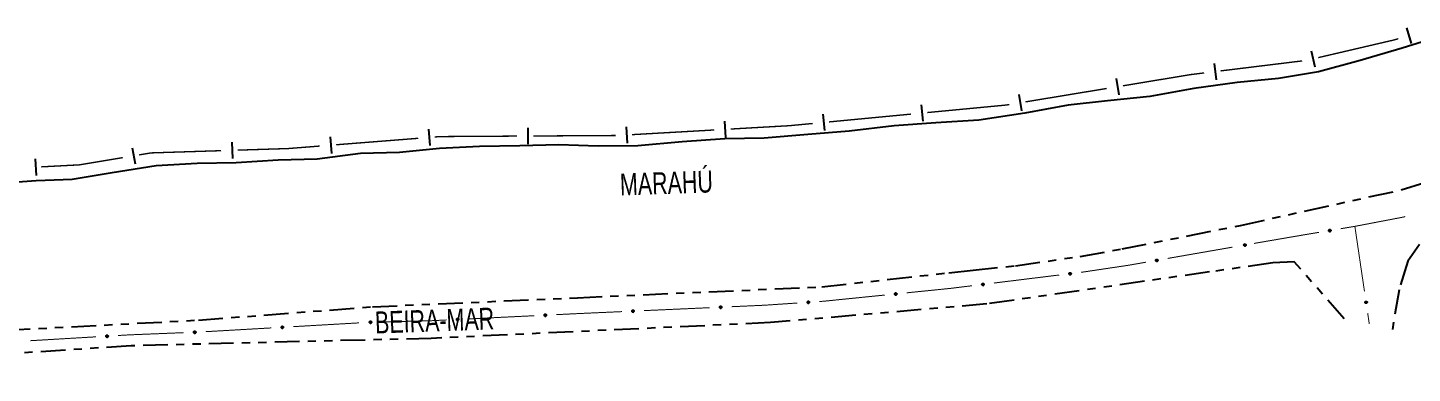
# Model space of a CAD drawing. Extents: x 209066 to 212010, y 4879784 to 4881672.
# Drawn here: x 210769.6 to 211022, y 4881302.1 to 4881365.1 of the extents above; entities that cross this region are included whole.
import ezdxf

# ---------------------------------------------------------------- set-up
doc = ezdxf.new("R2010")
doc.units = 0
doc.header["$LTSCALE"] = 1.5
doc.header["$MEASUREMENT"] = 0
doc.linetypes.add('TRACO_25', pattern=[8, 3, -1, 1, -1, 1, -1])
for name, color, linetype in [('HD-CURSO-PERENE', 170, 'CONTINUOUS'), ('HD-TXT-PRAIA', 7, 'CONTINUOUS'), ('LM-LIM-SETORES-BAIRROS', 250, 'CONTINUOUS'), ('SV-EIXO-ROD-ESTR', 7, 'CONTINUOUS'), ('SV-EIXO-RUA-N-PAV', 6, 'CONTINUOUS'), ('SV-EST-M-N-PAV', 20, 'CONTINUOUS'), ('SV-RUA-NAO-PAV', 7, 'CONTINUOUS'), ('SV-TXT-EST-M-N-PAV', 7, 'CONTINUOUS')]:
    doc.layers.add(name, color=color, linetype=linetype)
doc.styles.add('ARIAL', font='ARIAL.SHX')

msp = doc.modelspace()

# ---------------------------------------------------------------- linework, layer by layer
at = {"layer": 'HD-CURSO-PERENE', "linetype": 'Continuous'}
msp.add_polyline3d([(211023.893147, 4881362.565533, 2.317656), (211020.187411, 4881361.406847, 2.317656), (211012.514888, 4881359.160816, 2.317656), (211004.940858, 4881357.065499, 2.317656), (210997.633076, 4881355.871309, 2.317656), (210990.096009, 4881355.149121, 2.317656), (210982.212564, 4881354.074134, 2.317656), (210974.20801, 4881352.598619, 2.317656), (210966.446854, 4881351.799375, 2.317656), (210959.285158, 4881351.005956, 2.317656), (210951.380279, 4881349.556369, 2.317656), (210943.023914, 4881348.30207, 2.317656), (210935.160249, 4881347.776384, 2.317656), (210927.571573, 4881347.22841, 2.317656), (210919.362475, 4881346.250096, 2.317656), (210911.823991, 4881345.677651, 2.317656), (210903.912025, 4881344.976778, 2.317656), (210896.718737, 4881344.881917, 2.317656), (210888.930005, 4881344.356958, 2.317656), (210880.868646, 4881343.604715, 2.317656), (210873.600426, 4881343.509126, 2.317656), (210866.478763, 4881343.764392, 2.317656), (210859.336376, 4881343.570187, 2.317656), (210852.017964, 4881343.499069, 2.317656), (210844.67741, 4881343.128223, 2.317656), (210837.415331, 4881342.383747, 2.317656), (210830.297921, 4881342.189785, 2.317656), (210822.363812, 4881341.189184, 2.317656), (210815.271379, 4881340.995465, 2.317656), (210807.657017, 4881340.52212, 2.317656), (210800.539135, 4881340.378072, 2.317656), (210793.02421, 4881339.955612, 2.317656), (210785.017767, 4881338.679754, 2.317656), (210777.734963, 4881337.485807, 2.317656), (210771.19298, 4881337.197599, 2.317656), (210764.50255, 4881336.758192, 2.317656)], dxfattribs=at)
at = {"layer": 'LM-LIM-SETORES-BAIRROS'}
for points in [[(211020.986061, 4881365.138494), (211021.835941, 4881362.261394)], [(211003.582357, 4881360.914983), (211004.263686, 4881357.993376)], [(210985.897067, 4881358.623487), (210986.262255, 4881355.645797)], [(210968.049712, 4881355.862711), (210968.53866, 4881352.902824)], [(210950.290392, 4881352.929017), (210950.779341, 4881349.969131)], [(210914.576922, 4881349.359215), (210914.861349, 4881346.372729)], [(210932.49584, 4881351.06578), (210932.780268, 4881348.079293)], [(210860.789231, 4881346.886978), (210860.807637, 4881343.887035)], [(210878.710145, 4881347.078929), (210878.880755, 4881344.083785)], [(210896.681014, 4881348.102587), (210896.851624, 4881345.107443)], [(210806.842211, 4881344.280694), (210806.937402, 4881341.282204)], [(210824.742726, 4881345.21168), (210824.978554, 4881342.220964)], [(210842.687026, 4881346.626644), (210842.922853, 4881343.635927)], [(210788.69458, 4881343.261506), (210789.187777, 4881340.302324)], [(210771.010619, 4881341.214565), (210771.166657, 4881338.218625)]]:
    msp.add_lwpolyline(points, dxfattribs=at)
at = {"layer": 'LM-LIM-SETORES-BAIRROS', "const_width": 0.25}
for points in [[(211018.717616, 4881362.904333), (211004.896891, 4881359.68129)], [(211019.492934, 4881363.133357), (211018.717616, 4881362.904333)], [(210982.109408, 4881356.647724), (210981.705109, 4881356.598141)], [(210984.094534, 4881356.891183), (210982.109408, 4881356.647724)], [(211001.960674, 4881359.082314), (210987.072224, 4881357.256372)], [(210981.705109, 4881356.598141), (210969.280815, 4881354.54575)], [(210966.320928, 4881354.056801), (210951.521495, 4881351.612057)], [(210930.647063, 4881349.382918), (210915.714631, 4881347.960781)], [(210948.074957, 4881351.042718), (210933.63355, 4881349.667345)], [(210948.561608, 4881351.123108), (210948.074957, 4881351.042718)], [(210908.492567, 4881347.272967), (210897.7647, 4881346.661885)], [(210908.746163, 4881347.297118), (210908.492567, 4881347.272967)], [(210912.728145, 4881347.676354), (210908.746163, 4881347.297118)], [(210840.811128, 4881344.974068), (210825.857546, 4881343.794931)], [(210844.803607, 4881345.288887), (210843.801845, 4881345.209895)], [(210845.798717, 4881345.294976), (210844.803607, 4881345.288887)], [(210858.798472, 4881345.374736), (210845.798717, 4881345.294976)], [(210876.798133, 4881345.485172), (210861.798416, 4881345.393142)], [(210894.769556, 4881346.491275), (210879.793832, 4881345.638227)], [(210792.126291, 4881342.312767), (210789.927573, 4881341.946314)], [(210792.896856, 4881342.337227), (210792.126291, 4881342.312767)], [(210804.890814, 4881342.717989), (210792.896856, 4881342.337227)], [(210817.125695, 4881343.106399), (210807.889303, 4881342.813179)], [(210817.882301, 4881343.166059), (210817.125695, 4881343.106399)], [(210822.866829, 4881343.559104), (210817.882301, 4881343.166059)], [(210779.031364, 4881340.13028), (210772.087284, 4881339.768608)], [(210779.07724, 4881340.137925), (210779.031364, 4881340.13028)], [(210786.968391, 4881341.453117), (210779.07724, 4881340.137925)]]:
    msp.add_lwpolyline(points, dxfattribs=at)
at = {"layer": 'SV-EIXO-ROD-ESTR', "const_width": 0.18}
for points in [[(211010.941719, 4881328.814885), (211011.569115, 4881328.91978)], [(211011.569115, 4881328.91978), (211019.784233, 4881330.490318)], [(211019.784233, 4881330.490318), (211020.538264, 4881330.63447)], [(211020.538264, 4881330.63447), (211020.755047, 4881330.717985)], [(210993.194189, 4881325.810962), (211001.078651, 4881327.165681)], [(211001.078651, 4881327.165681), (211001.1161, 4881327.172115)], [(211001.1161, 4881327.172115), (211005.023861, 4881327.825463)], [(211008.9691, 4881328.485078), (211010.941719, 4881328.814885)], [(210977.430857, 4881323.069203), (210989.252858, 4881325.128401)], [(210961.942026, 4881320.577153), (210969.54654, 4881321.714837)], [(210969.54654, 4881321.714837), (210970.317628, 4881321.830196)], [(210970.317628, 4881321.830196), (210973.49019, 4881322.382804)], [(210945.753405, 4881318.584026), (210957.663477, 4881320.050383)], [(210961.6335, 4881320.539168), (210961.942026, 4881320.577153)], [(210914.722097, 4881315.268209), (210925.87438, 4881316.397755)], [(210929.85402, 4881316.800829), (210937.813299, 4881317.606976)], [(210937.813299, 4881317.606976), (210937.837439, 4881317.60942)], [(210937.837439, 4881317.60942), (210941.783382, 4881318.095241)], [(210881.978025, 4881313.555703), (210893.965959, 4881314.093699)], [(210897.961937, 4881314.273031), (210903.955904, 4881314.542029)], [(210903.955904, 4881314.542029), (210903.972309, 4881314.542763)], [(210903.972309, 4881314.542763), (210909.942309, 4881314.945647)], [(210913.933231, 4881315.214974), (210914.722097, 4881315.268209)], [(210818.048222, 4881310.6356), (210830.028511, 4881311.323099)], [(210834.024507, 4881311.489437), (210842.022143, 4881311.683911)], [(210842.022143, 4881311.683911), (210842.96891, 4881311.706929)], [(210842.96891, 4881311.706929), (210846.018281, 4881311.854778)], [(210850.013588, 4881312.04849), (210861.999508, 4881312.629626)], [(210865.994815, 4881312.823338), (210869.990122, 4881313.01705)], [(210869.990122, 4881313.01705), (210870.173129, 4881313.025921)], [(210870.173129, 4881313.025921), (210877.982047, 4881313.376371)], [(210770.118209, 4881308.072642), (210782.097246, 4881308.781636)], [(210786.090258, 4881309.017968), (210787.088511, 4881309.07705)], [(210787.088511, 4881309.07705), (210788.065851, 4881309.134894)], [(210788.065851, 4881309.134894), (210798.07859, 4881309.540475)], [(210802.074502, 4881309.718935), (210814.054792, 4881310.406434)]]:
    msp.add_lwpolyline(points, dxfattribs=at)
at = {"layer": 'SV-EIXO-ROD-ESTR'}
for points in [[(211006.836614, 4881328.24015), (211006.864454, 4881328.280362), (211006.896604, 4881328.309229), (211006.930349, 4881328.325587), (211006.963937, 4881328.332267), (211006.999069, 4881328.335231), (211007.035149, 4881328.330405), (211007.074007, 4881328.316178), (211007.11454, 4881328.288534), (211007.141947, 4881328.253656), (211007.159755, 4881328.221431), (211007.168737, 4881328.186808), (211007.171045, 4881328.152631), (211007.164792, 4881328.115319), (211007.14999, 4881328.076081), (211007.121206, 4881328.035996), (211007.089493, 4881328.007912), (211007.056438, 4881327.992946), (211007.021574, 4881327.984136), (211006.985671, 4881327.98154), (211006.950281, 4881327.986482), (211006.910801, 4881328.001456), (211006.871613, 4881328.03039), (211006.843242, 4881328.0617), (211006.827816, 4881328.094536), (211006.819915, 4881328.129056), (211006.816514, 4881328.164257), (211006.819856, 4881328.200727), (211006.836614, 4881328.24015)], [(210991.360184, 4881325.607534), (210991.387843, 4881325.647871), (210991.419863, 4881325.676882), (210991.453533, 4881325.693392), (210991.487091, 4881325.700223), (210991.522209, 4881325.703345), (210991.558311, 4881325.698681), (210991.597232, 4881325.68463), (210991.63789, 4881325.657168), (210991.665453, 4881325.622414), (210991.683406, 4881325.590269), (210991.692544, 4881325.555687), (210991.695005, 4881325.521521), (210991.68892, 4881325.484181), (210991.674295, 4881325.444877), (210991.645692, 4881325.404662), (210991.614106, 4881325.376436), (210991.581119, 4881325.361322), (210991.546294, 4881325.352355), (210991.510403, 4881325.349597), (210991.474991, 4881325.35438), (210991.435445, 4881325.369177), (210991.396127, 4881325.397934), (210991.367615, 4881325.429116), (210991.352041, 4881325.461882), (210991.343985, 4881325.496366), (210991.340426, 4881325.531551), (210991.343603, 4881325.568036), (210991.360184, 4881325.607534)], [(210975.300084, 4881322.809796), (210975.327651, 4881322.850195), (210975.359604, 4881322.87928), (210975.393236, 4881322.895867), (210975.426778, 4881322.902776), (210975.46189, 4881322.905978), (210975.498001, 4881322.901397), (210975.536955, 4881322.887434), (210975.577676, 4881322.860066), (210975.605319, 4881322.825375), (210975.623345, 4881322.793272), (210975.632562, 4881322.758711), (210975.635102, 4881322.72455), (210975.629103, 4881322.687197), (210975.614568, 4881322.647859), (210975.586057, 4881322.607579), (210975.554535, 4881322.57928), (210975.521583, 4881322.56409), (210975.486779, 4881322.555044), (210975.450894, 4881322.552204), (210975.415472, 4881322.556905), (210975.375891, 4881322.571611), (210975.336508, 4881322.600278), (210975.307924, 4881322.631395), (210975.292276, 4881322.664125), (210975.284141, 4881322.69859), (210975.2805, 4881322.733767), (210975.283594, 4881322.77026), (210975.300084, 4881322.809796)], [(210959.492433, 4881320.386474), (210959.521982, 4881320.425447), (210959.555348, 4881320.4529), (210959.589767, 4881320.467787), (210959.623612, 4881320.473012), (210959.658839, 4881320.474458), (210959.694677, 4881320.468079), (210959.732885, 4881320.452189), (210959.772188, 4881320.422821), (210959.798065, 4881320.386793), (210959.814466, 4881320.353831), (210959.821946, 4881320.318852), (210959.822777, 4881320.284607), (210959.81492, 4881320.2476), (210959.798439, 4881320.209037), (210959.767952, 4881320.170231), (210959.735057, 4881320.143541), (210959.701388, 4881320.130016), (210959.666175, 4881320.122718), (210959.630193, 4881320.121673), (210959.59505, 4881320.128137), (210959.556253, 4881320.144801), (210959.51835, 4881320.175399), (210959.491356, 4881320.207904), (210959.477361, 4881320.241375), (210959.470957, 4881320.276203), (210959.469078, 4881320.311518), (210959.47399, 4881320.34781), (210959.492433, 4881320.386474)], [(210927.710158, 4881316.694334), (210927.740541, 4881316.732661), (210927.774491, 4881316.759388), (210927.809222, 4881316.77353), (210927.843172, 4881316.778024), (210927.878423, 4881316.778709), (210927.914115, 4881316.771559), (210927.951971, 4881316.754849), (210927.990632, 4881316.724641), (210928.015726, 4881316.688064), (210928.031412, 4881316.654755), (210928.038136, 4881316.619624), (210928.038229, 4881316.585368), (210928.029576, 4881316.548539), (210928.012267, 4881316.51034), (210927.980951, 4881316.472201), (210927.947488, 4881316.446226), (210927.913535, 4881316.43343), (210927.878173, 4881316.426893), (210927.842177, 4881316.426625), (210927.807181, 4881316.433845), (210927.768753, 4881316.451342), (210927.731518, 4881316.482749), (210927.705231, 4881316.515829), (210927.691961, 4881316.549594), (210927.68631, 4881316.584552), (210927.685192, 4881316.619899), (210927.690885, 4881316.656077), (210927.710158, 4881316.694334)], [(210943.612338, 4881318.431332), (210943.641887, 4881318.470305), (210943.675253, 4881318.497758), (210943.709672, 4881318.512645), (210943.743517, 4881318.51787), (210943.778744, 4881318.519315), (210943.814582, 4881318.512937), (210943.85279, 4881318.497047), (210943.892093, 4881318.467679), (210943.91797, 4881318.431651), (210943.93437, 4881318.398688), (210943.941851, 4881318.36371), (210943.942682, 4881318.329465), (210943.934825, 4881318.292458), (210943.918344, 4881318.253895), (210943.887857, 4881318.215089), (210943.854962, 4881318.188399), (210943.821292, 4881318.174873), (210943.78608, 4881318.167576), (210943.750098, 4881318.166531), (210943.714955, 4881318.172995), (210943.676158, 4881318.189659), (210943.638255, 4881318.220257), (210943.611261, 4881318.252762), (210943.597266, 4881318.286233), (210943.590862, 4881318.321061), (210943.588983, 4881318.356376), (210943.593895, 4881318.392668), (210943.612338, 4881318.431332)], [(210895.815477, 4881314.286893), (210895.84796, 4881314.323456), (210895.883355, 4881314.348238), (210895.918824, 4881314.36041), (210895.952973, 4881314.362994), (210895.988206, 4881314.361702), (210896.023441, 4881314.352563), (210896.060302, 4881314.333756), (210896.097208, 4881314.301428), (210896.120212, 4881314.263502), (210896.134006, 4881314.229366), (210896.13875, 4881314.193913), (210896.136922, 4881314.159706), (210896.126218, 4881314.12342), (210896.106795, 4881314.086252), (210896.07339, 4881314.049928), (210896.038523, 4881314.02587), (210896.003906, 4881314.014997), (210895.968234, 4881314.010454), (210895.932279, 4881314.012203), (210895.897743, 4881314.021374), (210895.860356, 4881314.040998), (210895.824941, 4881314.074444), (210895.800549, 4881314.108945), (210895.789193, 4881314.1434), (210895.785511, 4881314.178621), (210895.786376, 4881314.213975), (210895.794089, 4881314.249777), (210895.815477, 4881314.286893)], [(210911.787003, 4881315.180467), (210911.818655, 4881315.217752), (210911.853482, 4881315.243325), (210911.888669, 4881315.256294), (210911.92275, 4881315.259646), (210911.958004, 4881315.259149), (210911.993436, 4881315.250806), (210912.030711, 4881315.232835), (210912.068336, 4881315.201347), (210912.092188, 4881315.163948), (210912.106748, 4881315.130131), (210912.11229, 4881315.094794), (210912.111233, 4881315.060555), (210912.10135, 4881315.024037), (210912.082769, 4881314.986441), (210912.050191, 4881314.949373), (210912.015875, 4881314.924536), (210911.981512, 4881314.912886), (210911.945951, 4881314.907539), (210911.909966, 4881314.908479), (210911.875232, 4881314.916869), (210911.837412, 4881314.935645), (210911.801252, 4881314.968285), (210911.77609, 4881315.002227), (210911.76396, 4881315.036418), (210911.759485, 4881315.071547), (210911.759554, 4881315.106912), (210911.766458, 4881315.142878), (210911.787003, 4881315.180467)], [(210831.973884, 4881311.549686), (210832.007111, 4881311.585574), (210832.043007, 4881311.609624), (210832.078719, 4881311.621065), (210832.112914, 4881311.622947), (210832.148113, 4881311.620932), (210832.183153, 4881311.611071), (210832.219619, 4881311.591512), (210832.255854, 4881311.558433), (210832.278074, 4881311.520042), (210832.291164, 4881311.48563), (210832.29518, 4881311.450087), (210832.292649, 4881311.415925), (210832.281203, 4881311.379866), (210832.26102, 4881311.343105), (210832.226876, 4881311.307474), (210832.191523, 4881311.284138), (210832.15669, 4881311.273978), (210832.120932, 4881311.270168), (210832.085021, 4881311.272656), (210832.050681, 4881311.282534), (210832.013704, 4881311.302921), (210831.978983, 4881311.337087), (210831.955305, 4881311.372082), (210831.944659, 4881311.406763), (210831.941701, 4881311.442052), (210831.943292, 4881311.477381), (210831.951738, 4881311.513017), (210831.973884, 4881311.549686)], [(210847.867092, 4881312.054627), (210847.899443, 4881312.091307), (210847.934749, 4881312.116216), (210847.970175, 4881312.128516), (210848.004313, 4881312.131222), (210848.039551, 4881312.130057), (210848.074819, 4881312.121045), (210848.111747, 4881312.102371), (210848.148769, 4881312.070176), (210848.171909, 4881312.032332), (210848.185826, 4881311.998246), (210848.190698, 4881311.962811), (210848.188993, 4881311.928598), (210848.17842, 4881311.892273), (210848.15913, 4881311.855035), (210848.125856, 4881311.818591), (210848.091077, 4881311.794409), (210848.056499, 4881311.783411), (210848.020843, 4881311.778739), (210847.984882, 4881311.780359), (210847.950314, 4881311.789406), (210847.912856, 4881311.808895), (210847.877321, 4881311.842213), (210847.852805, 4881311.876626), (210847.841325, 4881311.91104), (210847.837516, 4881311.946247), (210847.838254, 4881311.981605), (210847.845838, 4881312.017434), (210847.867092, 4881312.054627)], [(210863.848319, 4881312.829475), (210863.88067, 4881312.866155), (210863.915975, 4881312.891064), (210863.951401, 4881312.903364), (210863.98554, 4881312.906071), (210864.020778, 4881312.904906), (210864.056046, 4881312.895893), (210864.092974, 4881312.87722), (210864.129996, 4881312.845025), (210864.153136, 4881312.807181), (210864.167053, 4881312.773095), (210864.171925, 4881312.737659), (210864.17022, 4881312.703447), (210864.159646, 4881312.667122), (210864.140357, 4881312.629884), (210864.107083, 4881312.59344), (210864.072303, 4881312.569257), (210864.037725, 4881312.55826), (210864.00207, 4881312.553588), (210863.966109, 4881312.555208), (210863.93154, 4881312.564254), (210863.894083, 4881312.583743), (210863.858547, 4881312.617061), (210863.834032, 4881312.651475), (210863.822552, 4881312.685889), (210863.818743, 4881312.721096), (210863.819481, 4881312.756453), (210863.827065, 4881312.792282), (210863.848319, 4881312.829475)], [(210879.831565, 4881313.569565), (210879.864048, 4881313.606128), (210879.899443, 4881313.63091), (210879.934913, 4881313.643082), (210879.969061, 4881313.645666), (210880.004294, 4881313.644374), (210880.03953, 4881313.635235), (210880.07639, 4881313.616428), (210880.113296, 4881313.584101), (210880.1363, 4881313.546174), (210880.150094, 4881313.512038), (210880.154838, 4881313.476585), (210880.15301, 4881313.442379), (210880.142306, 4881313.406092), (210880.122883, 4881313.368924), (210880.089478, 4881313.3326), (210880.054611, 4881313.308543), (210880.019994, 4881313.29767), (210879.984322, 4881313.293126), (210879.948367, 4881313.294876), (210879.913831, 4881313.304046), (210879.876444, 4881313.32367), (210879.841029, 4881313.357116), (210879.816638, 4881313.391617), (210879.805281, 4881313.426072), (210879.801599, 4881313.461293), (210879.802464, 4881313.496647), (210879.810177, 4881313.532449), (210879.831565, 4881313.569565)], [(210783.943819, 4881309.001201), (210783.975777, 4881309.038224), (210784.010814, 4881309.063508), (210784.046107, 4881309.076185), (210784.080215, 4881309.079256), (210784.115463, 4881309.078467), (210784.150825, 4881309.069831), (210784.18795, 4881309.051553), (210784.225314, 4881309.019755), (210784.248857, 4881308.98216), (210784.263137, 4881308.948225), (210784.268386, 4881308.912843), (210784.267046, 4881308.878614), (210784.256861, 4881308.842179), (210784.23797, 4881308.804737), (210784.205087, 4881308.76794), (210784.170567, 4881308.743388), (210784.136109, 4881308.732022), (210784.100505, 4881308.726969), (210784.064529, 4881308.728206), (210784.029866, 4881308.736883), (210783.992202, 4881308.755971), (210783.956313, 4881308.788908), (210783.931432, 4881308.823058), (210783.919586, 4881308.857348), (210783.915401, 4881308.892512), (210783.915762, 4881308.927875), (210783.922963, 4881308.963783), (210783.943819, 4881309.001201)], [(210799.928933, 4881309.725597), (210799.961576, 4881309.762018), (210799.997078, 4881309.786645), (210800.032601, 4881309.798662), (210800.06676, 4881309.801097), (210800.101988, 4881309.799652), (210800.137183, 4881309.790358), (210800.173961, 4881309.771391), (210800.210726, 4881309.738903), (210800.233563, 4881309.700876), (210800.247209, 4881309.66668), (210800.251798, 4881309.631207), (210800.249821, 4881309.597009), (210800.238958, 4881309.560769), (210800.219373, 4881309.523686), (210800.18581, 4881309.487508), (210800.150839, 4881309.463603), (210800.116174, 4881309.452882), (210800.080483, 4881309.448493), (210800.044536, 4881309.4504), (210800.010041, 4881309.459722), (210799.972739, 4881309.479508), (210799.93747, 4881309.513108), (210799.91323, 4881309.547715), (210799.902024, 4881309.58222), (210799.898495, 4881309.617456), (210799.899515, 4881309.652806), (210799.907384, 4881309.688574), (210799.928933, 4881309.725597)], [(210815.901755, 4881310.622685), (210815.93378, 4881310.659651), (210815.968863, 4881310.684872), (210816.004178, 4881310.697486), (210816.038292, 4881310.700496), (210816.073539, 4881310.699643), (210816.108885, 4881310.690944), (210816.145977, 4881310.672599), (210816.183284, 4881310.640734), (210816.206759, 4881310.603097), (210816.220978, 4881310.569136), (210816.226164, 4881310.533745), (210816.224762, 4881310.499519), (210816.214512, 4881310.463102), (210816.195554, 4881310.425694), (210816.162605, 4881310.388956), (210816.128041, 4881310.364465), (210816.093562, 4881310.353162), (210816.057949, 4881310.348173), (210816.021976, 4881310.349474), (210815.987328, 4881310.358214), (210815.949699, 4881310.377369), (210815.913869, 4881310.410371), (210815.889049, 4881310.444565), (210815.877264, 4881310.478876), (210815.873142, 4881310.514048), (210815.873567, 4881310.54941), (210815.880833, 4881310.585305), (210815.901755, 4881310.622685)]]:
    msp.add_lwpolyline(points, close=True, dxfattribs=at)
for points in [[(211006.816514, 4881328.164257), (211007.141947, 4881328.253656)], [(211006.819856, 4881328.200727), (211007.11454, 4881328.288534)], [(211006.819915, 4881328.129056), (211007.159755, 4881328.221431)], [(211006.82177, 4881328.148361), (211007.14565, 4881328.238482)], [(211006.822874, 4881328.183133), (211007.12365, 4881328.270774)], [(211006.826499, 4881328.111799), (211007.162943, 4881328.201253)], [(211006.827816, 4881328.094536), (211007.168737, 4881328.186808)], [(211006.829361, 4881328.218804), (211007.091108, 4881328.299919)], [(211006.836614, 4881328.24015), (211007.074007, 4881328.316178)], [(211006.839079, 4881328.077932), (211007.166997, 4881328.168727)], [(211006.843242, 4881328.0617), (211007.171045, 4881328.152631)], [(211006.852669, 4881328.261438), (211007.047353, 4881328.321657)], [(211006.859733, 4881328.045415), (211007.163427, 4881328.13216)], [(211006.864454, 4881328.280362), (211007.035149, 4881328.330405)], [(211006.871613, 4881328.03039), (211007.164792, 4881328.115319)], [(211006.88271, 4881328.296897), (211007.00854, 4881328.330386)], [(211006.894742, 4881328.018065), (211007.154473, 4881328.094693)], [(211006.896604, 4881328.309229), (211006.999069, 4881328.335231)], [(211006.910801, 4881328.001456), (211007.14999, 4881328.076081)], [(211006.93558, 4881327.997224), (211007.128023, 4881328.054301)], [(211006.950281, 4881327.986482), (211007.121206, 4881328.035996)], [(211006.972152, 4881327.985353), (211007.099102, 4881328.020413)], [(211006.985671, 4881327.98154), (211007.089493, 4881328.007912)], [(210991.340426, 4881325.531551), (210991.665453, 4881325.622414)], [(210991.343603, 4881325.568036), (210991.63789, 4881325.657168)], [(210991.343985, 4881325.496366), (210991.683406, 4881325.590269)], [(210991.345753, 4881325.51568), (210991.669225, 4881325.607256)], [(210991.3467, 4881325.550455), (210991.647079, 4881325.639449)], [(210991.350647, 4881325.479138), (210991.686684, 4881325.570105)], [(210991.352041, 4881325.461882), (210991.692544, 4881325.555687)], [(210991.353027, 4881325.586155), (210991.614406, 4881325.668448)], [(210991.360184, 4881325.607534), (210991.597232, 4881325.68463)], [(210991.363379, 4881325.445329), (210991.690885, 4881325.537599)], [(210991.367615, 4881325.429116), (210991.695005, 4881325.521521)], [(210991.376143, 4881325.628894), (210991.570554, 4881325.689988)], [(210991.384179, 4881325.412905), (210991.687479, 4881325.501016)], [(210991.387843, 4881325.647871), (210991.558311, 4881325.698681)], [(210991.396127, 4881325.397934), (210991.68892, 4881325.484181)], [(210991.406025, 4881325.664487), (210991.531702, 4881325.698542)], [(210991.419311, 4881325.385713), (210991.678694, 4881325.463509)], [(210991.419863, 4881325.676882), (210991.522209, 4881325.703345)], [(210991.435445, 4881325.369177), (210991.674295, 4881325.444877)], [(210991.460242, 4881325.365056), (210991.652426, 4881325.422998)], [(210991.474991, 4881325.35438), (210991.645692, 4881325.404662)], [(210991.496867, 4881325.35335), (210991.623658, 4881325.38898)], [(210991.510403, 4881325.349597), (210991.614106, 4881325.376436)], [(210975.2805, 4881322.733767), (210975.605319, 4881322.825375)], [(210975.283594, 4881322.77026), (210975.577676, 4881322.860066)], [(210975.284141, 4881322.69859), (210975.623345, 4881322.793272)], [(210975.285864, 4881322.717908), (210975.609125, 4881322.810227)], [(210975.286732, 4881322.752686), (210975.586906, 4881322.842368)], [(210975.290842, 4881322.681378), (210975.62667, 4881322.773116)], [(210975.292276, 4881322.664125), (210975.632562, 4881322.758711)], [(210975.292976, 4881322.7884), (210975.554166, 4881322.871292)], [(210975.300084, 4881322.809796), (210975.536955, 4881322.887434)], [(210975.303651, 4881322.647598), (210975.630945, 4881322.740619)], [(210975.307924, 4881322.631395), (210975.635102, 4881322.72455)], [(210975.315994, 4881322.831192), (210975.510265, 4881322.892732)], [(210975.324526, 4881322.615222), (210975.627623, 4881322.704028)], [(210975.327651, 4881322.850195), (210975.498001, 4881322.901397)], [(210975.336508, 4881322.600278), (210975.629103, 4881322.687197)], [(210975.345794, 4881322.866854), (210975.471394, 4881322.901197)], [(210975.359604, 4881322.87928), (210975.46189, 4881322.905978)], [(210975.35972, 4881322.588111), (210975.618924, 4881322.666501)], [(210975.375891, 4881322.571611), (210975.614568, 4881322.647859)], [(210975.400699, 4881322.567547), (210975.592749, 4881322.62593)], [(210975.415472, 4881322.556905), (210975.586057, 4881322.607579)], [(210975.43735, 4881322.555925), (210975.564059, 4881322.591847)], [(210975.450894, 4881322.552204), (210975.554535, 4881322.57928)], [(210959.469078, 4881320.311518), (210959.798065, 4881320.386793)], [(210959.470957, 4881320.276203), (210959.814466, 4881320.353831)], [(210959.473643, 4881320.295411), (210959.80111, 4881320.371474)], [(210959.47399, 4881320.34781), (210959.772188, 4881320.422821)], [(210959.476245, 4881320.330102), (210959.780523, 4881320.404685)], [(210959.47679, 4881320.258678), (210959.81678, 4881320.333533)], [(210959.477361, 4881320.241375), (210959.821946, 4881320.318852)], [(210959.484266, 4881320.36546), (210959.749269, 4881320.435207)], [(210959.487897, 4881320.2243), (210959.819427, 4881320.300863)], [(210959.491356, 4881320.207904), (210959.822777, 4881320.284607)], [(210959.492433, 4881320.386474), (210959.732885, 4881320.452189)], [(210959.507129, 4881320.190923), (210959.814282, 4881320.264484)], [(210959.509391, 4881320.407049), (210959.706493, 4881320.458812)], [(210959.51835, 4881320.175399), (210959.81492, 4881320.2476)], [(210959.521982, 4881320.425447), (210959.694677, 4881320.468079)], [(210959.540926, 4881320.162088), (210959.80372, 4881320.227439)], [(210959.540935, 4881320.441178), (210959.668092, 4881320.469207)], [(210959.555348, 4881320.4529), (210959.658839, 4881320.474458)], [(210959.556253, 4881320.144801), (210959.798439, 4881320.209037)], [(210959.580826, 4881320.139504), (210959.775552, 4881320.188225)], [(210959.59505, 4881320.128137), (210959.767952, 4881320.170231)], [(210959.616852, 4881320.126066), (210959.745197, 4881320.155616)], [(210959.630193, 4881320.121673), (210959.735057, 4881320.143541)], [(210927.685192, 4881316.619899), (210928.015726, 4881316.688064)], [(210927.68631, 4881316.584552), (210928.031412, 4881316.654755)], [(210927.689409, 4881316.603697), (210928.01844, 4881316.672682)], [(210927.690885, 4881316.656077), (210927.990632, 4881316.724641)], [(210927.691764, 4881316.566905), (210928.033288, 4881316.634412)], [(210927.691961, 4881316.549594), (210928.038136, 4881316.619624)], [(210927.692759, 4881316.638324), (210927.998574, 4881316.706329)], [(210927.70154, 4881316.673501), (210927.967985, 4881316.737518)], [(210927.702126, 4881316.532296), (210928.03523, 4881316.601693)], [(210927.705231, 4881316.515829), (210928.038229, 4881316.585368)], [(210927.710158, 4881316.694334), (210927.951971, 4881316.754849)], [(210927.720635, 4881316.498511), (210928.029302, 4881316.565433)], [(210927.727556, 4881316.714538), (210927.925728, 4881316.76204)], [(210927.731518, 4881316.482749), (210928.029576, 4881316.548539)], [(210927.740541, 4881316.732661), (210927.914115, 4881316.771559)], [(210927.753802, 4881316.468954), (210928.017944, 4881316.528624)], [(210927.759828, 4881316.74798), (210927.887561, 4881316.773261)], [(210927.768753, 4881316.451342), (210928.012267, 4881316.51034)], [(210927.774491, 4881316.759388), (210927.878423, 4881316.778709)], [(210927.793206, 4881316.445515), (210927.988937, 4881316.490027)], [(210927.807181, 4881316.433845), (210927.980951, 4881316.472201)], [(210927.828933, 4881316.431304), (210927.957885, 4881316.45808)], [(210927.842177, 4881316.426625), (210927.947488, 4881316.446226)], [(210943.588983, 4881318.356376), (210943.91797, 4881318.431651)], [(210943.590862, 4881318.321061), (210943.93437, 4881318.398688)], [(210943.593547, 4881318.340269), (210943.921015, 4881318.416332)], [(210943.593895, 4881318.392668), (210943.892093, 4881318.467679)], [(210943.59615, 4881318.37496), (210943.900428, 4881318.449543)], [(210943.596695, 4881318.303536), (210943.936685, 4881318.378391)], [(210943.597266, 4881318.286233), (210943.941851, 4881318.36371)], [(210943.604171, 4881318.410318), (210943.869174, 4881318.480065)], [(210943.607802, 4881318.269158), (210943.939332, 4881318.345721)], [(210943.611261, 4881318.252762), (210943.942682, 4881318.329465)], [(210943.612338, 4881318.431332), (210943.85279, 4881318.497047)], [(210943.627034, 4881318.23578), (210943.934187, 4881318.309342)], [(210943.629296, 4881318.451907), (210943.826398, 4881318.50367)], [(210943.638255, 4881318.220257), (210943.934825, 4881318.292458)], [(210943.641887, 4881318.470305), (210943.814582, 4881318.512937)], [(210943.660831, 4881318.206946), (210943.923625, 4881318.272296)], [(210943.66084, 4881318.486036), (210943.787997, 4881318.514065)], [(210943.675253, 4881318.497758), (210943.778744, 4881318.519315)], [(210943.676158, 4881318.189659), (210943.918344, 4881318.253895)], [(210943.700731, 4881318.184362), (210943.895457, 4881318.233083)], [(210943.714955, 4881318.172995), (210943.887857, 4881318.215089)], [(210943.736756, 4881318.170924), (210943.865102, 4881318.200474)], [(210943.750098, 4881318.166531), (210943.854962, 4881318.188399)], [(210895.785511, 4881314.178621), (210896.134006, 4881314.229366)], [(210895.786376, 4881314.213975), (210896.120212, 4881314.263502)], [(210895.789193, 4881314.1434), (210896.13875, 4881314.193913)], [(210895.789678, 4881314.197562), (210896.122059, 4881314.247992)], [(210895.789967, 4881314.160696), (210896.134739, 4881314.20895)], [(210895.794089, 4881314.249777), (210896.097208, 4881314.301428)], [(210895.794964, 4881314.231947), (210896.104111, 4881314.2827)], [(210895.798373, 4881314.12556), (210896.134844, 4881314.176173)], [(210895.800549, 4881314.108945), (210896.136922, 4881314.159706)], [(210895.805703, 4881314.266576), (210896.075319, 4881314.315555)], [(210895.814958, 4881314.090791), (210896.126892, 4881314.140303)], [(210895.815477, 4881314.286893), (210896.060302, 4881314.333756)], [(210895.824941, 4881314.074444), (210896.126218, 4881314.12342)], [(210895.83398, 4881314.30609), (210896.034502, 4881314.342407)], [(210895.846416, 4881314.059421), (210896.113488, 4881314.104188)], [(210895.84796, 4881314.323456), (210896.023441, 4881314.352563)], [(210895.860356, 4881314.040998), (210896.106795, 4881314.086252)], [(210895.868076, 4881314.33767), (210895.997024, 4881314.35575)], [(210895.883355, 4881314.348238), (210895.988206, 4881314.361702)], [(210895.884444, 4881314.03381), (210896.082363, 4881314.067278)], [(210895.897743, 4881314.021374), (210896.07339, 4881314.049928)], [(210895.919318, 4881314.017618), (210896.049569, 4881314.037123)], [(210895.932279, 4881314.012203), (210896.038523, 4881314.02587)], [(210911.759485, 4881315.071547), (210912.106748, 4881315.130131)], [(210911.759554, 4881315.106912), (210912.092188, 4881315.163948)], [(210911.763224, 4881315.090577), (210912.094385, 4881315.148484)], [(210911.76396, 4881315.036418), (210912.11229, 4881315.094794)], [(210911.764344, 4881315.053727), (210912.107941, 4881315.109737)], [(210911.766458, 4881315.142878), (210912.068336, 4881315.201347)], [(210911.767735, 4881315.125072), (210912.075659, 4881315.182778)], [(210911.773539, 4881315.018789), (210912.108784, 4881315.076971)], [(210911.77609, 4881315.002227), (210912.111233, 4881315.060555)], [(210911.777691, 4881315.159935), (210912.046134, 4881315.214976)], [(210911.787003, 4881315.180467), (210912.030711, 4881315.232835)], [(210911.790904, 4881314.984403), (210912.101643, 4881315.040931)], [(210911.801252, 4881314.968285), (210912.10135, 4881315.024037)], [(210911.805069, 4881315.200076), (210912.004723, 4881315.240902)], [(210911.818655, 4881315.217752), (210911.993436, 4881315.250806)], [(210911.82306, 4881314.95375), (210912.089056, 4881315.004523)], [(210911.837412, 4881314.935645), (210912.082769, 4881314.986441)], [(210911.838445, 4881315.232416), (210911.966954, 4881315.253397)], [(210911.853482, 4881315.243325), (210911.958004, 4881315.259149)], [(210911.861656, 4881314.929002), (210912.058771, 4881314.966921)], [(210911.875232, 4881314.916869), (210912.050191, 4881314.949373)], [(210911.896886, 4881314.9136), (210912.026664, 4881314.936034)], [(210911.909966, 4881314.908479), (210912.015875, 4881314.924536)], [(210831.941701, 4881311.442052), (210832.291164, 4881311.48563)], [(210831.943292, 4881311.477381), (210832.278074, 4881311.520042)], [(210831.944659, 4881311.406763), (210832.29518, 4881311.450087)], [(210831.945788, 4881311.424039), (210832.291478, 4881311.465203)], [(210831.946256, 4881311.460903), (210832.279603, 4881311.504497)], [(210831.951738, 4881311.513017), (210832.255854, 4881311.558433)], [(210831.952247, 4881311.495172), (210832.262371, 4881311.539566)], [(210831.953471, 4881311.388738), (210832.29091, 4881311.432431)], [(210831.955305, 4881311.372082), (210832.292649, 4881311.415925)], [(210831.963695, 4881311.529574), (210832.234259, 4881311.573006)], [(210831.969338, 4881311.353636), (210832.282223, 4881311.396732)], [(210831.973884, 4881311.549686), (210832.219619, 4881311.591512)], [(210831.978983, 4881311.337087), (210832.281203, 4881311.379866)], [(210831.992777, 4881311.568499), (210832.194003, 4881311.600691)], [(210832.000145, 4881311.321627), (210832.26808, 4881311.3609)], [(210832.007111, 4881311.585574), (210832.183153, 4881311.611071)], [(210832.013704, 4881311.302921), (210832.26102, 4881311.343105)], [(210832.027514, 4881311.599372), (210832.156807, 4881311.6148)], [(210832.03764, 4881311.29524), (210832.236204, 4881311.324637)], [(210832.043007, 4881311.609624), (210832.148113, 4881311.620932)], [(210847.837516, 4881311.946247), (210848.185826, 4881311.998246)], [(210847.838254, 4881311.981605), (210848.171909, 4881312.032332)], [(210847.841325, 4881311.91104), (210848.190698, 4881311.962811)], [(210847.841615, 4881311.965204), (210848.173813, 4881312.016829)], [(210847.842036, 4881311.928339), (210848.186632, 4881311.977833)], [(210847.845838, 4881312.017434), (210848.148769, 4881312.070176)], [(210847.846778, 4881311.999607), (210848.155739, 4881312.051472)], [(210847.850569, 4881311.893233), (210848.186855, 4881311.945057)], [(210847.852805, 4881311.876626), (210848.188993, 4881311.928598)], [(210847.857392, 4881312.034275), (210848.126829, 4881312.084224)], [(210847.867092, 4881312.054627), (210848.111747, 4881312.102371)], [(210847.867279, 4881311.858524), (210848.179033, 4881311.909159)], [(210847.877321, 4881311.842213), (210848.17842, 4881311.892273)], [(210847.885526, 4881312.07389), (210848.085917, 4881312.110929)], [(210847.898849, 4881311.827268), (210848.165759, 4881311.872996)], [(210847.899443, 4881312.091307), (210848.074819, 4881312.121045)], [(210847.912856, 4881311.808895), (210848.15913, 4881311.855035)], [(210847.919508, 4881312.105593), (210848.048391, 4881312.124137)], [(210847.934749, 4881312.116216), (210848.039551, 4881312.130057)], [(210847.93697, 4881311.801794), (210848.134767, 4881311.835974)], [(210847.950314, 4881311.789406), (210848.125856, 4881311.818591)], [(210847.971902, 4881311.785728), (210848.102082, 4881311.805701)], [(210847.984882, 4881311.780359), (210848.091077, 4881311.794409)], [(210863.818743, 4881312.721096), (210864.167053, 4881312.773095)], [(210863.819481, 4881312.756453), (210864.153136, 4881312.807181)], [(210863.822552, 4881312.685889), (210864.171925, 4881312.737659)], [(210863.822842, 4881312.740052), (210864.155039, 4881312.791678)], [(210863.823263, 4881312.703187), (210864.167859, 4881312.752682)], [(210863.827065, 4881312.792282), (210864.129996, 4881312.845025)], [(210863.828004, 4881312.774456), (210864.136966, 4881312.826321)], [(210863.831796, 4881312.668082), (210864.168082, 4881312.719906)], [(210863.834032, 4881312.651475), (210864.17022, 4881312.703447)], [(210863.838619, 4881312.809123), (210864.108056, 4881312.859072)], [(210863.848319, 4881312.829475), (210864.092974, 4881312.87722)], [(210863.848506, 4881312.633373), (210864.16026, 4881312.684007)], [(210863.858547, 4881312.617061), (210864.159646, 4881312.667122)], [(210863.866753, 4881312.848739), (210864.067143, 4881312.885777)], [(210863.880076, 4881312.602116), (210864.146986, 4881312.647844)], [(210863.88067, 4881312.866155), (210864.056046, 4881312.895893)], [(210863.894083, 4881312.583743), (210864.140357, 4881312.629884)], [(210863.900735, 4881312.880441), (210864.029618, 4881312.898985)], [(210863.915975, 4881312.891064), (210864.020778, 4881312.904906)], [(210863.918197, 4881312.576642), (210864.115994, 4881312.610823)], [(210863.93154, 4881312.564254), (210864.107083, 4881312.59344)], [(210863.953129, 4881312.560576), (210864.083308, 4881312.580549)], [(210863.966109, 4881312.555208), (210864.072303, 4881312.569257)], [(210879.801599, 4881313.461293), (210880.150094, 4881313.512038)], [(210879.802464, 4881313.496647), (210880.1363, 4881313.546174)], [(210879.805281, 4881313.426072), (210880.154838, 4881313.476585)], [(210879.805766, 4881313.480234), (210880.138147, 4881313.530664)], [(210879.806055, 4881313.443368), (210880.150827, 4881313.491622)], [(210879.810177, 4881313.532449), (210880.113296, 4881313.584101)], [(210879.811052, 4881313.514619), (210880.120199, 4881313.565372)], [(210879.814461, 4881313.408232), (210880.150932, 4881313.458845)], [(210879.816638, 4881313.391617), (210880.15301, 4881313.442379)], [(210879.821791, 4881313.549248), (210880.091407, 4881313.598227)], [(210879.831046, 4881313.373463), (210880.14298, 4881313.422975)], [(210879.831565, 4881313.569565), (210880.07639, 4881313.616428)], [(210879.841029, 4881313.357116), (210880.142306, 4881313.406092)], [(210879.850068, 4881313.588762), (210880.050591, 4881313.625079)], [(210879.862504, 4881313.342093), (210880.129576, 4881313.38686)], [(210879.864048, 4881313.606128), (210880.03953, 4881313.635235)], [(210879.876444, 4881313.32367), (210880.122883, 4881313.368924)], [(210879.884164, 4881313.620342), (210880.013113, 4881313.638422)], [(210879.899443, 4881313.63091), (210880.004294, 4881313.644374)], [(210879.900532, 4881313.316482), (210880.098451, 4881313.34995)], [(210879.913831, 4881313.304046), (210880.089478, 4881313.3326)], [(210879.935406, 4881313.30029), (210880.065657, 4881313.319795)], [(210879.948367, 4881313.294876), (210880.054611, 4881313.308543)], [(210783.915401, 4881308.892512), (210784.263137, 4881308.948225)], [(210783.915762, 4881308.927875), (210784.248857, 4881308.98216)], [(210783.919297, 4881308.911511), (210784.250925, 4881308.966679)], [(210783.919586, 4881308.857348), (210784.268386, 4881308.912843)], [(210783.920112, 4881308.874653), (210784.26416, 4881308.927822)], [(210783.922963, 4881308.963783), (210784.225314, 4881309.019755)], [(210783.924093, 4881308.945968), (210784.232484, 4881309.001127)], [(210783.929019, 4881308.83964), (210784.264733, 4881308.89505)], [(210783.931432, 4881308.823058), (210784.267046, 4881308.878614)], [(210783.934336, 4881308.980747), (210784.203225, 4881309.033568)], [(210783.943819, 4881309.001201), (210784.18795, 4881309.051553)], [(210783.946099, 4881308.805111), (210784.257294, 4881308.85907)], [(210783.956313, 4881308.788908), (210784.256861, 4881308.842179)], [(210783.962046, 4881309.02066), (210784.16203, 4881309.059835)], [(210783.975777, 4881309.038224), (210784.150825, 4881309.069831)], [(210783.978, 4881308.774194), (210784.244407, 4881308.822767)], [(210783.992202, 4881308.755971), (210784.23797, 4881308.804737)], [(210783.995688, 4881309.052723), (210784.124366, 4881309.072642)], [(210784.010814, 4881309.063508), (210784.115463, 4881309.078467)], [(210799.898495, 4881309.617456), (210800.247209, 4881309.66668)], [(210799.899515, 4881309.652806), (210800.233563, 4881309.700876)], [(210799.902024, 4881309.58222), (210800.251798, 4881309.631207)], [(210799.902745, 4881309.636379), (210800.235343, 4881309.685358)], [(210799.902873, 4881309.599512), (210800.247852, 4881309.646261)], [(210799.907384, 4881309.688574), (210800.210726, 4881309.738903)], [(210799.908182, 4881309.670741), (210800.217547, 4881309.720144)], [(210799.911126, 4881309.56434), (210800.247814, 4881309.613485)], [(210799.91323, 4881309.547715), (210800.249821, 4881309.597009)], [(210799.919072, 4881309.705323), (210800.188898, 4881309.753125)], [(210799.927559, 4881309.529499), (210800.239706, 4881309.577649)], [(210799.928933, 4881309.725597), (210800.173961, 4881309.771391)], [(210799.93747, 4881309.513108), (210800.238958, 4881309.560769)], [(210799.94752, 4881309.744713), (210800.148199, 4881309.780155)], [(210799.95888, 4881309.497992), (210800.226145, 4881309.541593)], [(210799.961576, 4881309.762018), (210800.137183, 4881309.790358)], [(210799.972739, 4881309.479508), (210800.219373, 4881309.523686)], [(210799.981754, 4881309.776144), (210800.11078, 4881309.793661)], [(210799.996796, 4881309.472215), (210800.194859, 4881309.504819)], [(210799.997078, 4881309.786645), (210800.101988, 4881309.799652)], [(210800.010041, 4881309.459722), (210800.18581, 4881309.487508)], [(210800.031599, 4881309.455872), (210800.161934, 4881309.474807)], [(210800.044536, 4881309.4504), (210800.150839, 4881309.463603)], [(210815.873142, 4881310.514048), (210816.220978, 4881310.569136)], [(210815.873567, 4881310.54941), (210816.206759, 4881310.603097)], [(210815.877073, 4881310.53304), (210816.2088, 4881310.587612)], [(210815.877264, 4881310.478876), (210816.226164, 4881310.533745)], [(210815.877822, 4881310.49618), (210816.221965, 4881310.548731)], [(210815.880833, 4881310.585305), (210816.183284, 4881310.640734)], [(210815.88193, 4881310.567488), (210816.19042, 4881310.622093)], [(210815.886666, 4881310.461151), (210816.222479, 4881310.515958)], [(210815.889049, 4881310.444565), (210816.224762, 4881310.499519)], [(210815.892236, 4881310.602248), (210816.16122, 4881310.654587)], [(210815.901755, 4881310.622685), (210816.145977, 4881310.672599)], [(210815.903683, 4881310.426592), (210816.214975, 4881310.479992)], [(210815.913869, 4881310.410371), (210816.214512, 4881310.463102)], [(210815.920018, 4881310.642112), (210816.120072, 4881310.680927)], [(210815.93378, 4881310.659651), (210816.108885, 4881310.690944)], [(210815.93553, 4881310.395617), (210816.202023, 4881310.443712)], [(210815.949699, 4881310.377369), (210816.195554, 4881310.425694)], [(210815.953717, 4881310.674115), (210816.08243, 4881310.693802)], [(210815.968863, 4881310.684872), (210816.073539, 4881310.699643)], [(210815.973875, 4881310.370482), (210816.171361, 4881310.406417)], [(210815.987328, 4881310.358214), (210816.162605, 4881310.388956)], [(210816.008948, 4881310.354727), (210816.138945, 4881310.375855)], [(210816.021976, 4881310.349474), (210816.128041, 4881310.364465)], [(210832.050681, 4881311.282534), (210832.226876, 4881311.307474)], [(210832.072174, 4881311.278335), (210832.202798, 4881311.295161)], [(210832.085021, 4881311.272656), (210832.191523, 4881311.284138)], [(210784.016391, 4881308.749128), (210784.213812, 4881308.785417)], [(210784.029866, 4881308.736883), (210784.205087, 4881308.76794)], [(210784.051492, 4881308.733435), (210784.181451, 4881308.754796)], [(210784.064529, 4881308.728206), (210784.170567, 4881308.743388)]]:
    msp.add_lwpolyline(points, dxfattribs=at)
at = {"layer": 'SV-EIXO-RUA-N-PAV', "const_width": 0.18}
for points in [[(211011.569115, 4881328.91978), (211013.322872, 4881317.048624)], [(211013.907458, 4881313.091572), (211014.053604, 4881312.102309)], [(211014.053604, 4881312.102309), (211014.195434, 4881311.142267)]]:
    msp.add_lwpolyline(points, dxfattribs=at)
at = {"layer": 'SV-EIXO-RUA-N-PAV'}
msp.add_lwpolyline([(211013.703065, 4881315.228324), (211013.742741, 4881315.199725), (211013.770992, 4881315.167033), (211013.786707, 4881315.132984), (211013.792748, 4881315.099275), (211013.795044, 4881315.064093), (211013.789534, 4881315.028111), (211013.774572, 4881314.989531), (211013.746163, 4881314.949529), (211013.71077, 4881314.92279), (211013.678214, 4881314.905597), (211013.643427, 4881314.897274), (211013.609211, 4881314.895615), (211013.572025, 4881314.902575), (211013.533075, 4881314.91812), (211013.493543, 4881314.94766), (211013.466067, 4881314.9799), (211013.451731, 4881315.013233), (211013.443585, 4881315.048259), (211013.441671, 4881315.084205), (211013.447284, 4881315.119494), (211013.463005, 4881315.158682), (211013.492678, 4881315.197314), (211013.524521, 4881315.225086), (211013.557644, 4881315.239885), (211013.592308, 4881315.247129), (211013.627567, 4881315.249861), (211013.663967, 4881315.245828), (211013.703065, 4881315.228324)], close=True, dxfattribs=at)
for points in [[(211013.441671, 4881315.084205), (211013.466067, 4881314.9799)], [(211013.44574, 4881315.097649), (211013.478383, 4881314.970056)], [(211013.447284, 4881315.119494), (211013.493543, 4881314.94766)], [(211013.458303, 4881315.133988), (211013.511716, 4881314.940497)], [(211013.463005, 4881315.158682), (211013.533075, 4881314.91812)], [(211013.479916, 4881315.174423), (211013.551599, 4881314.913285)], [(211013.492678, 4881315.197314), (211013.572025, 4881314.902575)], [(211013.507926, 4881315.208906), (211013.588889, 4881314.903621)], [(211013.524521, 4881315.225086), (211013.609211, 4881314.895615)], [(211013.540829, 4881315.22894), (211013.625382, 4881314.899357)], [(211013.557644, 4881315.239885), (211013.643427, 4881314.897274)], [(211013.574929, 4881315.240874), (211013.657978, 4881314.902793)], [(211013.592308, 4881315.247129), (211013.678214, 4881314.905597)], [(211013.611574, 4881315.244909), (211013.695529, 4881314.919375)], [(211013.627567, 4881315.249861), (211013.71077, 4881314.92279)], [(211013.646318, 4881315.243145), (211013.728233, 4881314.940758)], [(211013.663967, 4881315.245828), (211013.746163, 4881314.949529)], [(211013.68186, 4881315.235981), (211013.757991, 4881314.972741)], [(211013.703065, 4881315.228324), (211013.774572, 4881314.989531)], [(211013.724044, 4881315.211868), (211013.780555, 4881315.016075)], [(211013.742741, 4881315.199725), (211013.789534, 4881315.028111)], [(211013.758926, 4881315.181159), (211013.790019, 4881315.054716)], [(211013.770992, 4881315.167033), (211013.795044, 4881315.064093)]]:
    msp.add_lwpolyline(points, dxfattribs=at)
at = {"layer": 'SV-EST-M-N-PAV', "linetype": 'TRACO_25'}
for points in [[(210564.534441, 4881305.587453, 3.943612), (210607.060989, 4881307.073969, 4.118715), (210648.085405, 4881306.274579, 4.068686), (210690.100654, 4881306.358398, 4.043671), (210723.543891, 4881306.858105, 4.043671), (210735.825269, 4881307.776154, 4.14373), (210765.605253, 4881309.987424, 4.218774), (210800.734441, 4881311.826366, 4.293818), (210832.460782, 4881314.256225, 4.393877), (210869.839836, 4881315.917355, 4.468921), (210914.385075, 4881317.897718, 4.368862), (210937.535473, 4881320.449344, 4.368862), (210941.973926, 4881320.918609, 4.343847), (210949.709116, 4881321.740046, 4.343847), (210961.483035, 4881323.451371, 4.343847), (210969.125502, 4881324.794327, 4.343847), (210990.692311, 4881329.097256, 4.168744), (211020.007284, 4881335.572072, 4.193759), (211024.528557, 4881336.997851, 4.193759), (211034.559483, 4881340.161095, 4.193759), (211049.57008, 4881344.894673, 4.218774), (211073.150083, 4881352.911163, 4.243788), (211095.027042, 4881362.880827, 4.418891)], [(211000.522299, 4881322.453731, 4.243788), (210996.602483, 4881322.240923, 4.218774), (210985.077281, 4881320.606398, 4.243788), (210944.490363, 4881314.770828, 4.118715), (210905.029497, 4881311.367266, 4.218774), (210843.156715, 4881308.494696, 4.343847), (210788.488733, 4881307.139787, 4.193759), (210762.301023, 4881305.437655, 4.193759), (210728.884006, 4881302.167704, 3.918597), (210698.757345, 4881302.274294, 3.993641), (210652.945751, 4881302.128624, 3.943612), (210616.990589, 4881303.102073, 3.993641), (210593.989134, 4881302.579038, 4.068686)]]:
    msp.add_polyline3d(points, dxfattribs=at)
at = {"layer": 'SV-RUA-NAO-PAV', "linetype": 'TRACO_25'}
for points in [[(211023.323872, 4881325.620524, 4.193759), (211021.229603, 4881322.55512, 4.193759), (211019.629985, 4881317.372971, 4.168744), (211018.399895, 4881310.097819, 3.868568)], [(211009.613418, 4881312.059109, 3.818538), (211000.522299, 4881322.453731, 4.243788)]]:
    msp.add_polyline3d(points, dxfattribs=at)

# ---------------------------------------------------------------- texts
at = {"layer": 'HD-TXT-PRAIA', "style": 'ARIAL', "width": 0.7}
msp.add_text('MARAHÚ', height=4, rotation=2, dxfattribs=at).set_placement((210877.655046, 4881334.531497))
at = {"layer": 'SV-TXT-EST-M-N-PAV', "style": 'ARIAL', "width": 0.7}
msp.add_text('BEIRA-MAR', height=4, rotation=2, dxfattribs=at).set_placement((210833.001396, 4881309.378996))

doc.saveas('drawing.dxf')
